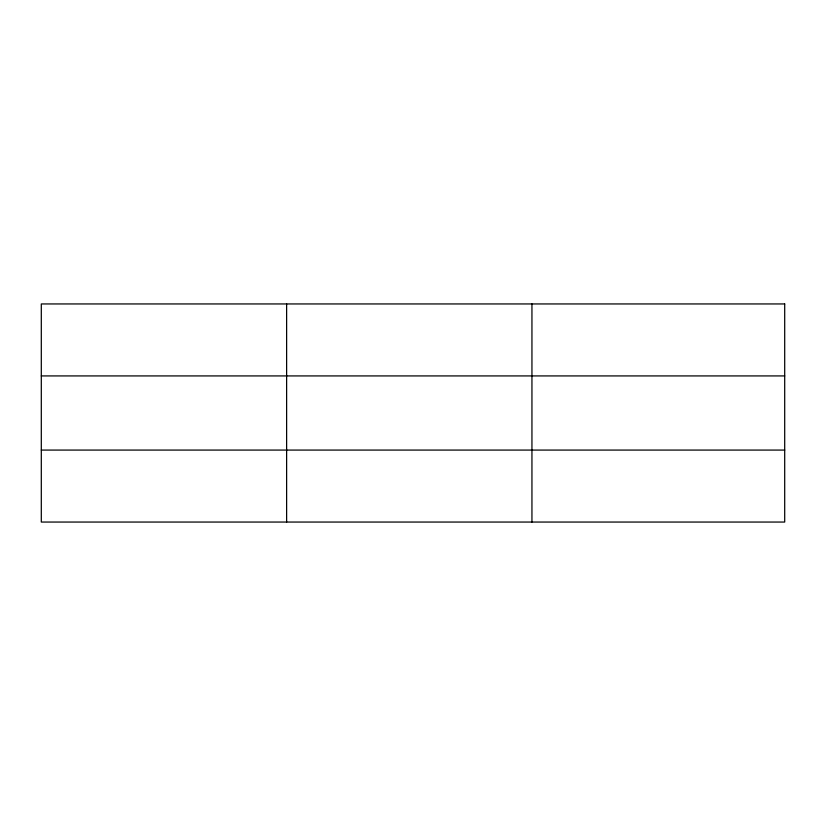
<?xml version="1.0" encoding="UTF-8"?>
<svg xmlns="http://www.w3.org/2000/svg" width="826" height="826" viewBox="0 0 826 826"><rect width="100%" height="100%" fill="white"/><g stroke="black" fill="none" stroke-linecap="round" stroke-linejoin="round"><path stroke-width="1.24" d="M286.622 303.947L286.622 522.053M531.944 303.947L531.944 522.053M41.3 375.923L784.7 375.923M41.3 450.077L784.7 450.077M784.7 303.947L784.7 522.053L41.3 522.053L41.3 303.947L784.7 303.947"/></g></svg>
